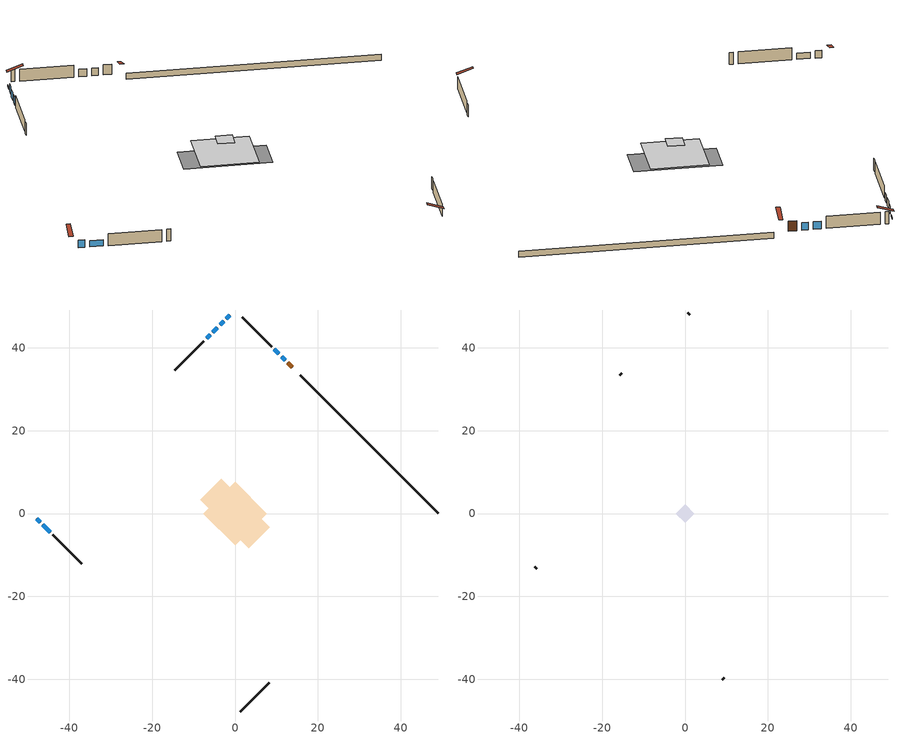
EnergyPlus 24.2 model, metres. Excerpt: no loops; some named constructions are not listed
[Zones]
conditioned space
 floor outside (Floor1 construction): -0.65,0 0,0.65 0.65,0 0,-0.65 z1.2
 floor adiabatic (Floor3 construction): -7.65,0 0,7.65 7.65,0 0,-7.65 z1.2
 floor adiabatic (AdiabaticFloorConstruction): -7.68,0 0,7.68 7.68,0 0,-7.68 z1.2
 floor foundation (Slab1 construction): -8.34,3.33 -3.33,8.34 8.34,-3.33 3.33,-8.34 z0
 wall outside (AdiabaticWallConstruction 1): 13.88,35.25 12.77,36.37 z1.2:3.23
 wall outside (AdiabaticWallConstruction): -1.23,47.91 -2.09,47.04 z1.2:1.51; -47.91,-1.23 -47.04,-2.09 / -2.75,46.39 -3.61,45.53 / -4.27,44.87 -5.35,43.79 / -6,43.14 -6.87,42.27 / 12.11,37.03 11.25,37.89 / 10.59,38.54 9.52,39.62 z1.2:2.72; -46.39,-2.75 -44.66,-4.47 z1.2:2.42
 wall outside (Wall1 construction): 1.23,-47.91 8.29,-40.85 / -44.01,-5.13 -36.95,-12.19 / -7.52,41.62 -14.58,34.55 / 8.86,40.28 1.8,47.34 z1.2:3.64
 wall foundation (FoundationWall1 construction): 49.14,0 15.77,33.37 z0:1.2
 window (WindowConstruction 7): -1.23,47.91 -2.09,47.05 z1.2:1.5
 window (WindowConstruction 6): -47.91,-1.23 -47.05,-2.09 z1.2:2.72
 window (WindowConstruction): -2.75,46.39 -3.61,45.53 z1.2:2.72
 window (WindowConstruction 1): -4.27,44.87 -5.35,43.79 z1.2:2.72
 window (WindowConstruction 2): -6,43.13 -6.87,42.27 z1.2:2.72
 window (WindowConstruction 3): 12.11,37.03 11.25,37.89 z1.2:2.72
 window (WindowConstruction 4): 10.59,38.54 9.52,39.62 z1.2:2.72
 window (WindowConstruction 5): -46.39,-2.75 -44.66,-4.47 z1.2:2.42
 door (Door): 13.88,35.26 12.77,36.37 z1.2:3.23
 ceiling adiabatic (AdiabaticFloorConstruction): 0,-7.68 7.68,0 0,7.68 -7.68,0 z1.2
attic - vented
 floor to conditioned space (Floor2 construction Reversed): -2.24,0 0,2.24 2.24,0 0,-2.24 z3.64
 wall outside (Wall2 construction): 8.95,-40.19 9.43,-39.71 / -36.29,-12.85 -35.81,-13.33 / -15.24,33.9 -15.72,33.41 / 1.14,48 0.66,48.48 z1.2:3.64
 roof outside (Roof1 construction): 0.57,-48.56,3.64 -1.6,-46.39,4.67 -2.18,-46.96,4.67 0,-49.14,3.64; -48.56,-0.57,3.64 -46.39,1.6,4.67 -46.96,2.18,4.67 -49.14,0,3.64; -0.57,48.56,3.64 1.6,46.39,4.67 2.18,46.96,4.67 0,49.14,3.64; 14.54,34.6,3.64 12.36,32.42,4.67 12.94,31.85,4.67 15.11,34.02,3.64
[Material] Roughness=Rough; Thermal Absorptance=0.9
Name | Thickness {m} | Conductivity {W/m-K} | Density {kg/m3} | Specific Heat {J/kg-K} | Solar Absorptance | Visible Absorptance
ceiling loosefill ins | 0.254 | 0.0480833 | 16.02 | 1046.75 | 0.7 | 0.7
ceiling stud and cavity | 0.1397 | 0.236826 | 65.682 | 1177.47 | 0.7 | 0.7
gypsum board | 0.0127 | 0.160291 | 801 | 837.4 | 0.6 | 0.6
[Construction]
Floor2 construction: ceiling loosefill ins, ceiling stud and cavity, gypsum board
[Schedule:Day:Interval]
interior lighting schedule day 6: No, 01:00, 0.0745455, 04:00, 0.0621212, 05:00, 0.0683333, 06:00, 0.111818, 07:00, 0.186364, 08:00, 0.236061, 10:00, 0.254697, 11:00, 0.242273, 12:00, 0.229848, 13:00, 0.223636, 14:00, 0.217424, 15:00, 0.229848, 16:00, 0.254697, 17:00, 0.310606, 18:00, 0.403788, 19:00, 0.534242, 20:00, 0.658485, 21:00, 0.683333, 22:00, 0.490758, 23:00, 0.248485, 24:00, 0.111818
interior lighting schedule day 7: No, 01:00, 0.08, 04:00, 0.0666667, 05:00, 0.0733333, 06:00, 0.12, 07:00, 0.2, 08:00, 0.253333, 10:00, 0.273333, 11:00, 0.26, 12:00, 0.246667, 13:00, 0.24, 14:00, 0.233333, 15:00, 0.246667, 16:00, 0.273333, 17:00, 0.333333, 18:00, 0.433333, 19:00, 0.573333, 20:00, 0.706667, 21:00, 0.733333, 22:00, 0.526667, 23:00, 0.266667, 24:00, 0.12
interior lighting schedule day 8: No, 01:00, 0.0890909, 04:00, 0.0742424, 05:00, 0.0816667, 06:00, 0.133636, 07:00, 0.222727, 08:00, 0.282121, 10:00, 0.304394, 11:00, 0.289545, 12:00, 0.274697, 13:00, 0.267273, 14:00, 0.259848, 15:00, 0.274697, 16:00, 0.304394, 17:00, 0.371212, 18:00, 0.482576, 19:00, 0.638485, 20:00, 0.78697, 21:00, 0.816667, 22:00, 0.586515, 23:00, 0.29697, 24:00, 0.133636
interior lighting schedule day 9: No, 01:00, 0.0972727, 04:00, 0.0810606, 05:00, 0.0891667, 06:00, 0.145909, 07:00, 0.243182, 08:00, 0.30803, 10:00, 0.332348, 11:00, 0.316136, 12:00, 0.299924, 13:00, 0.291818, 14:00, 0.283712, 15:00, 0.299924, 16:00, 0.332348, 17:00, 0.405303, 18:00, 0.526894, 19:00, 0.697121, 20:00, 0.859242, 21:00, 0.891667, 22:00, 0.640379, 23:00, 0.324242, 24:00, 0.145909
interior lighting schedule day 10: No, 01:00, 0.105455, 04:00, 0.0878788, 05:00, 0.0966667, 06:00, 0.158182, 07:00, 0.263636, 08:00, 0.333939, 10:00, 0.360303, 11:00, 0.342727, 12:00, 0.325152, 13:00, 0.316364, 14:00, 0.307576, 15:00, 0.325152, 16:00, 0.360303, 17:00, 0.439394, 18:00, 0.571212, 19:00, 0.755758, 20:00, 0.931515, 21:00, 0.966667, 22:00, 0.694242, 23:00, 0.351515, 24:00, 0.158182
interior lighting schedule day 11: No, 01:00, 0.109091, 04:00, 0.0909091, 05:00, 0.1, 06:00, 0.163636, 07:00, 0.272727, 08:00, 0.345455, 10:00, 0.372727, 11:00, 0.354545, 12:00, 0.336364, 13:00, 0.327273, 14:00, 0.318182, 15:00, 0.336364, 16:00, 0.372727, 17:00, 0.454545, 18:00, 0.590909, 19:00, 0.781818, 20:00, 0.963636, 21:00, 1, 22:00, 0.718182, 23:00, 0.363636, 24:00, 0.163636
occupants schedule day: No, 05:00, 0.426829, 06:00, 0.719512, 07:00, 1, 08:00, 0.670732, 09:00, 0.329268, 14:00, 0.170732, 15:00, 0.231707, 16:00, 0.329268, 17:00, 0.5, 18:00, 0.670732, 19:00, 0.829268, 21:00, 1, 22:00, 0.853659, 23:00, 0.646341, 24:00, 0.426829
occupants schedule default day; clothes dryer schedule default day; cooking range schedule default day; mech vent bath fan 0 schedule default day; mech vent range fan 0 schedule default day; misc plug loads schedule default day; general water use schedule default day; clothes dryer exhaust 0 schedule default day; cooling season schedule day; cooling season schedule day 2; cooling season schedule default day; exterior lighting schedule default day; natural vent schedule default day: No, 24:00, 0
clothes dryer schedule day; clothes dryer exhaust 0 schedule day: No, 01:00, 0.123457, 02:00, 0.0740741, 03:00, 0.0493827, 04:00, 0.0246914, 05:00, 0.0493827, 06:00, 0.0740741, 07:00, 0.197531, 08:00, 0.395062, 09:00, 0.592593, 10:00, 0.839506, 11:00, 0.962963, 12:00, 1, 13:00, 0.91358, 14:00, 0.82716, 15:00, 0.716049, 16:00, 0.753086, 17:00, 0.679012, 18:00, 0.666667, 20:00, 0.62963, 21:00, 0.641975, 22:00, 0.666667, 23:00, 0.54321, 24:00, 0.296296
cooking range schedule day: No, 05:00, 0.0597015, 06:00, 0.11194, 07:00, 0.171642, 08:00, 0.291045, 11:00, 0.343284, 12:00, 0.402985, 13:00, 0.462687, 14:00, 0.343284, 15:00, 0.291045, 16:00, 0.402985, 17:00, 0.567164, 18:00, 1, 19:00, 0.850746, 20:00, 0.432836, 21:00, 0.291045, 22:00, 0.231343, 23:00, 0.171642, 24:00, 0.11194
mech vent bath fan 0 schedule day: No, 07:00, 0, 08:00, 1, 09:00, 0.2, 24:00, 0
mech vent range fan 0 schedule day: No, 18:00, 0, 19:00, 1, 20:00, 0.2, 24:00, 0
misc plug loads schedule day: No, 06:00, 0.705882, 07:00, 0.745098, 08:00, 0.803922, 15:00, 0.823529, 16:00, 0.862745, 17:00, 0.921569, 18:00, 0.980392, 19:00, 1, 20:00, 0.980392, 21:00, 0.941176, 22:00, 0.862745, 23:00, 0.784314, 24:00, 0.72549
general water use schedule day: No, 01:00, 0.315068, 03:00, 0.287671, 04:00, 0.342466, 05:00, 0.369863, 06:00, 0.520548, 07:00, 0.60274, 08:00, 0.534247, 10:00, 0.506849, 11:00, 0.465753, 14:00, 0.479452, 15:00, 0.534247, 16:00, 0.589041, 17:00, 0.69863, 18:00, 0.876712, 19:00, 0.890411, 20:00, 0.986301, 21:00, 1, 22:00, 0.863014, 23:00, 0.616438, 24:00, 0.465753
cooling season schedule day 1: No, 24:00, 1
exterior lighting schedule day: No, 01:00, 0.566667, 03:00, 0.524167, 05:00, 0.495833, 06:00, 0.5525, 07:00, 0.623333, 08:00, 0.580833, 09:00, 0.439167, 10:00, 0.354167, 12:00, 0.34, 13:00, 0.354167, 14:00, 0.396667, 15:00, 0.425, 16:00, 0.495833, 17:00, 0.623333, 18:00, 0.793333, 19:00, 0.906667, 20:00, 0.963333, 21:00, 0.991667, 22:00, 0.920833, 23:00, 0.793333, 24:00, 0.665833
exterior lighting schedule day 1: No, 01:00, 0.528571, 03:00, 0.488929, 05:00, 0.4625, 06:00, 0.515357, 07:00, 0.581429, 08:00, 0.541786, 09:00, 0.409643, 10:00, 0.330357, 12:00, 0.317143, 13:00, 0.330357, 14:00, 0.37, 15:00, 0.396429, 16:00, 0.4625, 17:00, 0.581429, 18:00, 0.74, 19:00, 0.845714, 20:00, 0.898571, 21:00, 0.925, 22:00, 0.858929, 23:00, 0.74, 24:00, 0.621071
exterior lighting schedule day 10: No, 01:00, 0.552381, 03:00, 0.510952, 05:00, 0.483333, 06:00, 0.538571, 07:00, 0.607619, 08:00, 0.56619, 09:00, 0.428095, 10:00, 0.345238, 12:00, 0.331429, 13:00, 0.345238, 14:00, 0.386667, 15:00, 0.414286, 16:00, 0.483333, 17:00, 0.607619, 18:00, 0.773333, 19:00, 0.88381, 20:00, 0.939048, 21:00, 0.966667, 22:00, 0.897619, 23:00, 0.773333, 24:00, 0.649048
exterior lighting schedule day 11: No, 01:00, 0.571429, 03:00, 0.528571, 05:00, 0.5, 06:00, 0.557143, 07:00, 0.628571, 08:00, 0.585714, 09:00, 0.442857, 10:00, 0.357143, 12:00, 0.342857, 13:00, 0.357143, 14:00, 0.4, 15:00, 0.428571, 16:00, 0.5, 17:00, 0.628571, 18:00, 0.8, 19:00, 0.914286, 20:00, 0.971429, 21:00, 1, 22:00, 0.928571, 23:00, 0.8, 24:00, 0.671429
exterior lighting schedule day 2: No, 01:00, 0.485714, 03:00, 0.449286, 05:00, 0.425, 06:00, 0.473571, 07:00, 0.534286, 08:00, 0.497857, 09:00, 0.376429, 10:00, 0.303571, 12:00, 0.291429, 13:00, 0.303571, 14:00, 0.34, 15:00, 0.364286, 16:00, 0.425, 17:00, 0.534286, 18:00, 0.68, 19:00, 0.777143, 20:00, 0.825714, 21:00, 0.85, 22:00, 0.789286, 23:00, 0.68, 24:00, 0.570714
exterior lighting schedule day 3: No, 01:00, 0.442857, 03:00, 0.409643, 05:00, 0.3875, 06:00, 0.431786, 07:00, 0.487143, 08:00, 0.453929, 09:00, 0.343214, 10:00, 0.276786, 12:00, 0.265714, 13:00, 0.276786, 14:00, 0.31, 15:00, 0.332143, 16:00, 0.3875, 17:00, 0.487143, 18:00, 0.62, 19:00, 0.708571, 20:00, 0.752857, 21:00, 0.775, 22:00, 0.719643, 23:00, 0.62, 24:00, 0.520357
exterior lighting schedule day 4: No, 01:00, 0.4, 03:00, 0.37, 05:00, 0.35, 06:00, 0.39, 07:00, 0.44, 08:00, 0.41, 09:00, 0.31, 10:00, 0.25, 12:00, 0.24, 13:00, 0.25, 14:00, 0.28, 15:00, 0.3, 16:00, 0.35, 17:00, 0.44, 18:00, 0.56, 19:00, 0.64, 20:00, 0.68, 21:00, 0.7, 22:00, 0.65, 23:00, 0.56, 24:00, 0.47
exterior lighting schedule day 5: No, 01:00, 0.380952, 03:00, 0.352381, 05:00, 0.333333, 06:00, 0.371429, 07:00, 0.419048, 08:00, 0.390476, 09:00, 0.295238, 10:00, 0.238095, 12:00, 0.228571, 13:00, 0.238095, 14:00, 0.266667, 15:00, 0.285714, 16:00, 0.333333, 17:00, 0.419048, 18:00, 0.533333, 19:00, 0.609524, 20:00, 0.647619, 21:00, 0.666667, 22:00, 0.619048, 23:00, 0.533333, 24:00, 0.447619
exterior lighting schedule day 6: No, 01:00, 0.390476, 03:00, 0.36119, 05:00, 0.341667, 06:00, 0.380714, 07:00, 0.429524, 08:00, 0.400238, 09:00, 0.302619, 10:00, 0.244048, 12:00, 0.234286, 13:00, 0.244048, 14:00, 0.273333, 15:00, 0.292857, 16:00, 0.341667, 17:00, 0.429524, 18:00, 0.546667, 19:00, 0.624762, 20:00, 0.66381, 21:00, 0.683333, 22:00, 0.634524, 23:00, 0.546667, 24:00, 0.45881
exterior lighting schedule day 7: No, 01:00, 0.419048, 03:00, 0.387619, 05:00, 0.366667, 06:00, 0.408571, 07:00, 0.460952, 08:00, 0.429524, 09:00, 0.324762, 10:00, 0.261905, 12:00, 0.251429, 13:00, 0.261905, 14:00, 0.293333, 15:00, 0.314286, 16:00, 0.366667, 17:00, 0.460952, 18:00, 0.586667, 19:00, 0.670476, 20:00, 0.712381, 21:00, 0.733333, 22:00, 0.680952, 23:00, 0.586667, 24:00, 0.492381
exterior lighting schedule day 8: No, 01:00, 0.466667, 03:00, 0.431667, 05:00, 0.408333, 06:00, 0.455, 07:00, 0.513333, 08:00, 0.478333, 09:00, 0.361667, 10:00, 0.291667, 12:00, 0.28, 13:00, 0.291667, 14:00, 0.326667, 15:00, 0.35, 16:00, 0.408333, 17:00, 0.513333, 18:00, 0.653333, 19:00, 0.746667, 20:00, 0.793333, 21:00, 0.816667, 22:00, 0.758333, 23:00, 0.653333, 24:00, 0.548333
exterior lighting schedule day 9: No, 01:00, 0.509524, 03:00, 0.47131, 05:00, 0.445833, 06:00, 0.496786, 07:00, 0.560476, 08:00, 0.522262, 09:00, 0.394881, 10:00, 0.318452, 12:00, 0.305714, 13:00, 0.318452, 14:00, 0.356667, 15:00, 0.382143, 16:00, 0.445833, 17:00, 0.560476, 18:00, 0.713333, 19:00, 0.815238, 20:00, 0.86619, 21:00, 0.891667, 22:00, 0.827976, 23:00, 0.713333, 24:00, 0.59869
